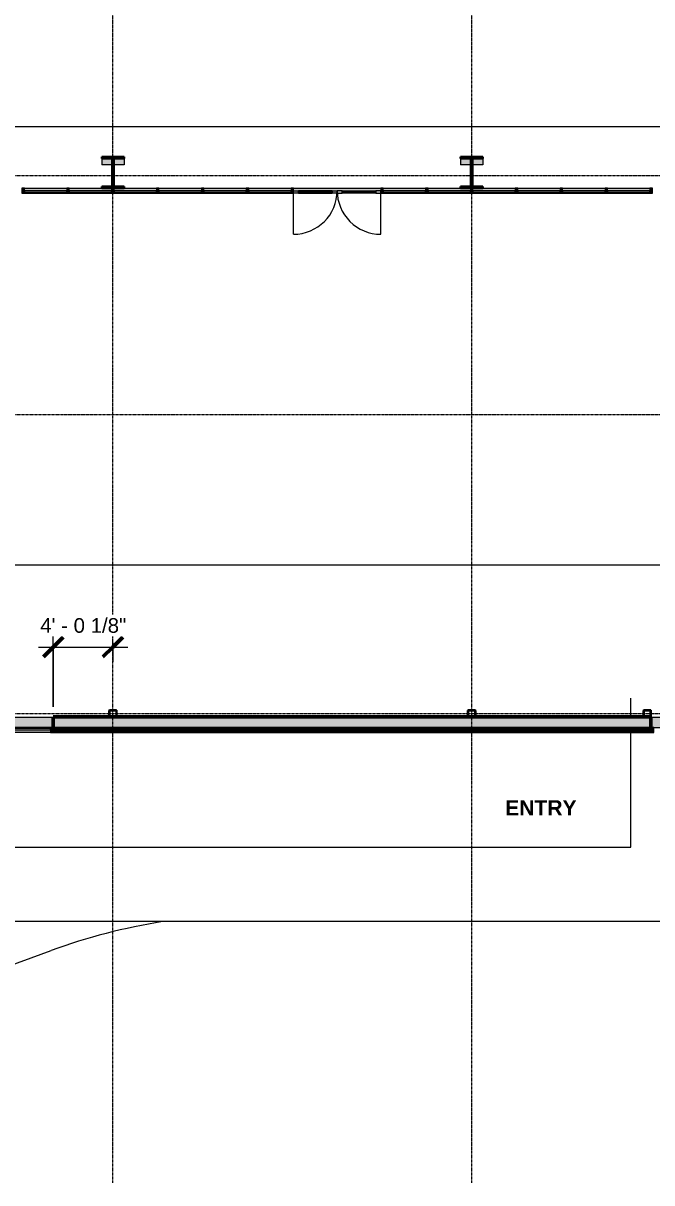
# Model space of a CAD drawing. Header units: inches. Extents: x 21836 to 26875, y -23174 to -20350.
# Drawn here: x 23593 to 24100, y -23163 to -22227 of the extents above; entities that cross this region are included whole.
import ezdxf

# ---------------------------------------------------------------- set-up
doc = ezdxf.new("R2010")
doc.units = ezdxf.units.IN
doc.header["$MEASUREMENT"] = 0
doc.linetypes.add('Grid Line 1_2_', pattern=[0.875, 0.5, -0.125, 0.125, -0.125])
for name, color, linetype, lineweight in [('A-ANNO-DIMS', 211, 'Continuous', 9), ('A-ANNO-DIMS-128', 211, 'Continuous', 9), ('A-DOOR', 31, 'Continuous', 13), ('A-GLAZ-CURT', 52, 'Continuous', 9), ('A-GLAZ-CWMG', 51, 'Continuous', 9), ('A-WALL', 113, 'Continuous', 13), ('A-WALL-PATT', 111, 'Continuous', 50), ('C-BLDG-PADS', 91, 'Continuous', 9), ('C-TOPO', 7, 'Continuous', 9), ('Conc', 7, 'Continuous', 9), ('EOP-PR', 4, 'Continuous', 9), ('G-ANNO-SYMB', 111, 'Continuous', 9), ('G-ANNO-TEXT', 231, 'Continuous', 9), ('L-SITE-WALL', 31, 'Continuous', 13), ('S-BEAM', 12, 'Continuous', 9), ('S-COLS', 52, 'Continuous', 9), ('S-GRID', 1, 'Continuous', 9)]:
    doc.layers.add(name, color=color, linetype=linetype, lineweight=lineweight)
doc.styles.add('Arial_1', font='arial.ttf', dxfattribs={"height": 11.802395})
doc.styles.add('Arial_B', font='arialbd.ttf', dxfattribs={"height": 12.177074})
doc.dimstyles.new('Linear_-_3_32__Arial', dxfattribs={"dimscale": 12, "dimtxt": 12, "dimasz": 1.333333, "dimexe": 1, "dimexo": 0.666667, "dimgap": 0.666667, "dimtad": 1, "dimdec": 4, "dimrnd": 0.0625, "dimzin": 1, "dimdsep": 46, "dimlunit": 4, "dimtxsty": 'Arial_1', "dimblk1": 'OBLIQUE', "dimblk2": 'OBLIQUE', "dimsah": 1, "dimcen": 0.09, "dimdle": 1, "dimazin": 0, "dimtfac": 1, "dimtdec": 4, "dimtix": 1, "dimtmove": 0, "dimatfit": 3, "dimfxl": 1, "dimtvp": 1, "dimtfill": 1, "dimfrac": 2, "dimtolj": 1, "dimtzin": 0, "dimarcsym": 2})
pattern_1 = [(45, (0, 0), (-12.671354, 12.671354), []), (45, (0, 19.2), (-12.671354, 12.671354), [])]

# ---------------------------------------------------------------- blocks, each defined once
blk = doc.blocks.new('HSS-Hollow Structural Section-Column - HSS6X6X1_4-V2-First Floor Plan')
at = {"layer": 'S-COLS'}
h = blk.add_hatch(dxfattribs=at)
h.set_pattern_fill('FP_4', color=256, style=0, pattern_type=2)
h.set_pattern_definition([(225, (23664.89, -22784.303), (12.671354, -12.671354), []), (225, (23664.89, -22803.503), (12.671354, -12.671354), [])])
h.paths.add_polyline_path([(-2.53, 3), (-2.86, 2.86), (-3, 2.53), (-3, -2.53), (-2.86, -2.86), (-2.53, -3), (2.53, -3), (2.86, -2.86), (3, -2.53), (3, 2.53), (2.86, 2.86), (2.53, 3)], flags=0)
h.paths.add_polyline_path([(2.53, 2.77), (2.7, 2.7), (2.77, 2.53), (2.77, -2.53), (2.7, -2.7), (2.53, -2.77), (-2.53, -2.77), (-2.7, -2.7), (-2.77, -2.53), (-2.77, 2.53), (-2.7, 2.7), (-2.53, 2.77)], flags=0)
at = {"layer": 'S-COLS', "lineweight": 30}
for p, q in [((-3, 2.53), (-3, -2.53)), ((-2.77, -2.53), (-2.77, 2.53)), ((2.53, 3), (-2.53, 3)), ((-2.53, 2.77), (2.53, 2.77)), ((2.77, 2.53), (2.77, -2.53)), ((3, -2.53), (3, 2.53)), ((2.53, -2.77), (-2.53, -2.77)), ((-2.53, -3), (2.53, -3))]:
    blk.add_line(p, q, dxfattribs=at)
for centre, radius, start, end in [((-2.53, 2.53), 0.466, 90, 180), ((-2.53, 2.53), 0.233, 90, 180), ((2.53, 2.53), 0.466, 360, 90), ((2.53, 2.53), 0.233, 0, 90), ((-2.53, -2.53), 0.466, 180, 270), ((-2.53, -2.53), 0.233, 180, 270), ((2.53, -2.53), 0.466, 270, 360), ((2.53, -2.53), 0.233, 270, 360)]:
    blk.add_arc(centre, radius, start, end, dxfattribs=at)
blk = doc.blocks.new('HSS-Hollow Structural Section-Column - HSS6X6X1_4-V3-First Floor Plan')
at = {"layer": 'S-COLS'}
h = blk.add_hatch(dxfattribs=at)
h.set_pattern_fill('FP_5', color=256, style=0, pattern_type=2)
h.set_pattern_definition([(225, (23954.39, -22784.303), (12.671354, -12.671354), []), (225, (23954.39, -22803.503), (12.671354, -12.671354), [])])
h.paths.add_polyline_path([(2.53, 3), (-2.53, 3), (-2.86, 2.86), (-3, 2.53), (-3, -2.53), (-2.86, -2.86), (-2.53, -3), (2.53, -3), (2.86, -2.86), (3, -2.53), (3, 2.53), (2.86, 2.86)], flags=0)
h.paths.add_polyline_path([(-2.53, 2.77), (2.53, 2.77), (2.7, 2.7), (2.77, 2.53), (2.77, -2.53), (2.7, -2.7), (2.53, -2.77), (-2.53, -2.77), (-2.7, -2.7), (-2.77, -2.53), (-2.77, 2.53), (-2.7, 2.7)], flags=0)
at = {"layer": 'S-COLS', "lineweight": 30}
for p, q in [((-3, 2.53), (-3, -2.53)), ((-2.77, -2.53), (-2.77, 2.53)), ((2.53, 3), (-2.53, 3)), ((-2.53, 2.77), (2.53, 2.77)), ((2.77, 2.53), (2.77, -2.53)), ((3, -2.53), (3, 2.53)), ((2.53, -2.77), (-2.53, -2.77)), ((-2.53, -3), (2.53, -3))]:
    blk.add_line(p, q, dxfattribs=at)
for centre, radius, start, end in [((-2.53, 2.53), 0.466, 90, 180), ((-2.53, 2.53), 0.233, 90, 180), ((2.53, 2.53), 0.466, 360, 90), ((2.53, 2.53), 0.233, 0, 90), ((-2.53, -2.53), 0.466, 180, 270), ((-2.53, -2.53), 0.233, 180, 270), ((2.53, -2.53), 0.466, 270, 360), ((2.53, -2.53), 0.233, 270, 360)]:
    blk.add_arc(centre, radius, start, end, dxfattribs=at)
blk = doc.blocks.new('Girt_C - 8_D-767115-First Floor Plan')
at = {"layer": 'S-BEAM'}
h = blk.add_hatch(color=256, dxfattribs=at)
h.paths.add_polyline_path([(24244.02, -22787.49), (24244.02, -22787.3), (24099.02, -22787.34), (24099.02, -22787.49), (24221.25, -22787.49)], flags=0)
h.paths.add_polyline_path([(23616.77, -22787.49), (23616.77, -22787.3), (22810.02, -22787.33), (22810.02, -22787.49), (23599.2, -22787.49)], flags=0)
h.paths.add_polyline_path([(22458.77, -22787.49), (22458.77, -22787.3), (22076.14, -22787.33), (22076.14, -22787.49), (22216.89, -22787.49)], flags=0)
h = blk.add_hatch(color=256, dxfattribs=at)
h.paths.add_polyline_path([(24244.02, -22795.12), (24244.02, -22787.49), (24099.02, -22787.49), (24099.02, -22795.12), (24133.2, -22795.12), (24133.2, -22793.43), (24137.2, -22793.43), (24137.2, -22795.12), (24221.25, -22795.12)], flags=0)
h.paths.add_polyline_path([(23616.77, -22795.12), (23616.77, -22787.49), (22810.02, -22787.49), (22810.02, -22795.12), (23599.2, -22795.12)], flags=0)
h.paths.add_polyline_path([(22458.77, -22795.12), (22458.77, -22787.49), (22076.14, -22787.49), (22076.14, -22795.12), (22216.89, -22795.12)], flags=0)
h = blk.add_hatch(color=256, dxfattribs=at)
h.paths.add_polyline_path([(24244.02, -22795.3), (24244.02, -22795.12), (24137.2, -22795.13), (24137.2, -22795.3), (24221.25, -22795.3)], flags=0)
h.paths.add_polyline_path([(24133.2, -22795.3), (24133.2, -22795.12), (24099.02, -22795.13), (24099.02, -22795.3), (24117.57, -22795.3)], flags=0)
h.paths.add_polyline_path([(23616.77, -22795.3), (23616.77, -22795.12), (22810.02, -22795.12), (22810.02, -22795.3), (23599.2, -22795.3)], flags=0)
h.paths.add_polyline_path([(22458.77, -22795.3), (22458.77, -22795.12), (22076.14, -22795.12), (22076.14, -22795.3), (22216.89, -22795.3)], flags=0)
for p, q in [((23616.77, -22787.3), (23377.92, -22787.3)), ((24241.36, -22787.3), (24099.02, -22787.3)), ((22810.02, -22795.3), (23616.77, -22795.3)), ((24099.02, -22795.3), (24133.2, -22795.3))]:
    blk.add_line(p, q, dxfattribs=at)
blk = doc.blocks.new('System Panel - Glazed-809284-First Floor Plan')
at = {"layer": 'A-GLAZ-CURT', "transparency": 33554649}
blk.add_hatch(color=256, dxfattribs=at).paths.add_polyline_path([(-17.09, 1.25), (-17.09, 0.25), (17.09, 0.25), (17.09, 1.25)], flags=0)
at = {"layer": 'A-GLAZ-CURT', "lineweight": 13}
for p, q in [((17.09, 1.25), (-17.09, 1.25)), ((-17.09, 1.25), (-17.09, 0.25)), ((-17.09, 0.25), (17.09, 0.25)), ((17.09, 0.25), (17.09, 1.25))]:
    blk.add_line(p, q, dxfattribs=at)
at = {"layer": 'A-GLAZ-CURT'}
for p, q in [((-17.09, 0.25), (-17.09, 1.25)), ((17.09, 1.25), (-17.09, 1.25)), ((-17.09, 0.25), (17.09, 0.25)), ((17.09, 1.25), (17.09, 0.25))]:
    blk.add_line(p, q, dxfattribs=at)
blk = doc.blocks.new('Rectangular Mullion - Rectangular Mullion 1-V14-First Floor Plan')
at = {"layer": 'A-GLAZ-CWMG'}
h = blk.add_hatch(color=256, dxfattribs=at)
h.paths.add_polyline_path([(24462.02, -22364.05), (24496.2, -22364.05), (24496.2, -22363.3), (24462.02, -22363.3)], flags=0)
h.paths.add_polyline_path([(24462.02, -22362.3), (24496.2, -22362.3), (24496.2, -22360.05), (24462.02, -22360.05)], flags=0)
blk.add_hatch(color=256, dxfattribs=at).paths.add_polyline_path([(24496.2, -22363.3), (24496.2, -22362.3), (24462.02, -22362.3), (24462.02, -22363.3)], flags=0)
for p, q in [((24462.02, -22360.05), (24496.2, -22360.05)), ((24462.02, -22364.05), (24496.2, -22364.05))]:
    blk.add_line(p, q, dxfattribs=at)
blk = doc.blocks.new('Rectangular Mullion - Rectangular Mullion 1-809282-First Floor Plan')
at = {"layer": 'A-GLAZ-CWMG'}
blk.add_hatch(color=256, dxfattribs=at).paths.add_polyline_path([(-1, -2), (-1, 2), (1, 2), (1, -2)], flags=0)
at = {"layer": 'A-GLAZ-CWMG', "lineweight": 20}
for p, q in [((-1, 2), (1, 2)), ((-1, -2), (-1, 2)), ((1, 2), (1, -2)), ((1, -2), (-1, -2))]:
    blk.add_line(p, q, dxfattribs=at)
blk = doc.blocks.new('Door_Single_Storefront - one-809285-First Floor Plan')
at = {"layer": 'A-DOOR'}
h = blk.add_hatch(color=256, dxfattribs=at)
h.paths.add_polyline_path([(-13.59375, 2), (-17.59375, 2), (-17.59375, 0.25), (-13.59375, 0.25)], flags=0)
h.paths.add_polyline_path([(13.59375, 2), (13.59375, 0.25), (17.59375, 0.25), (17.59375, 2)], flags=0)
h = blk.add_hatch(color=256, dxfattribs=at)
h.paths.add_polyline_path([(13.59375, 2), (-13.59375, 2), (-13.59375, 1.5), (13.59375, 1.5)], flags=0)
h.paths.add_polyline_path([(-13.59375, 0.75), (-13.59375, 0.25), (13.59375, 0.25), (13.59375, 0.75)], flags=0)
blk.add_hatch(color=256, dxfattribs=at).paths.add_polyline_path([(13.59375, 1.5), (-13.59375, 1.5), (-13.59375, 0.75), (13.59375, 0.75)], flags=0)
for p, q in [((-17.59375, 35.1875), (-17.59375, 0)), ((-13.59375, 2), (-17.59375, 2)), ((-17.59375, 0.25), (-13.59375, 0.25)), ((-13.59375, 0.25), (-13.59375, 2)), ((-13.59375, 2), (13.59375, 2)), ((13.59375, 1.5), (-13.59375, 1.5)), ((-13.59375, 1.5), (-13.59375, 0.75)), ((-13.59375, 0.75), (13.59375, 0.75)), ((13.59375, 0.25), (-13.59375, 0.25)), ((17.59375, 2), (13.59375, 2)), ((13.59375, 2), (13.59375, 0.25)), ((13.59375, 0.75), (13.59375, 1.5)), ((13.59375, 0.25), (17.59375, 0.25)), ((17.59375, 0.25), (17.59375, 2))]:
    blk.add_line(p, q, dxfattribs=at)
blk.add_arc((-17.59375, 0), 35.1875, 360, 90, dxfattribs=at)
blk = doc.blocks.new('Door_Single_Storefront - one-809286-First Floor Plan')
at = {"layer": 'A-DOOR'}
h = blk.add_hatch(color=256, dxfattribs=at)
h.paths.add_polyline_path([(13.59375, -2), (17.59375, -2), (17.59375, -0.25), (13.59375, -0.25)], flags=0)
h.paths.add_polyline_path([(-17.59375, -2), (-13.59375, -2), (-13.59375, -0.25), (-17.59375, -0.25)], flags=0)
h = blk.add_hatch(color=256, dxfattribs=at)
h.paths.add_polyline_path([(13.59375, -2), (13.59375, -1.5), (-13.59375, -1.5), (-13.59375, -2)], flags=0)
h.paths.add_polyline_path([(13.59375, -0.75), (13.59375, -0.25), (-13.59375, -0.25), (-13.59375, -0.75)], flags=0)
blk.add_hatch(color=256, dxfattribs=at).paths.add_polyline_path([(13.59375, -1.5), (13.59375, -0.75), (-13.59375, -0.75), (-13.59375, -1.5)], flags=0)
for p, q in [((-17.59375, -35.1875), (-17.59375, 0)), ((-17.59375, -0.25), (-13.59375, -0.25)), ((-13.59375, -2), (-17.59375, -2)), ((-13.59375, -0.25), (-13.59375, -2)), ((13.59375, -0.25), (-13.59375, -0.25)), ((-13.59375, -1.5), (-13.59375, -0.75)), ((-13.59375, -0.75), (13.59375, -0.75)), ((13.59375, -1.5), (-13.59375, -1.5)), ((-13.59375, -2), (13.59375, -2)), ((13.59375, -2), (13.59375, -0.25)), ((13.59375, -0.25), (17.59375, -0.25)), ((13.59375, -0.75), (13.59375, -1.5)), ((17.59375, -2), (13.59375, -2)), ((17.59375, -0.25), (17.59375, -2))]:
    blk.add_line(p, q, dxfattribs=at)
blk.add_arc((-17.59375, 0), 35.1875, 270, 0, dxfattribs=at)
blk = doc.blocks.new('Rectangular Mullion - Rectangular Mullion 1-V15-First Floor Plan')
at = {"layer": 'A-GLAZ-CWMG'}
h = blk.add_hatch(color=256, dxfattribs=at)
h.paths.add_polyline_path([(24244.89, -22364.05), (24279.08, -22364.05), (24279.08, -22363.3), (24244.89, -22363.3)], flags=0)
h.paths.add_polyline_path([(24244.89, -22362.3), (24279.08, -22362.3), (24279.08, -22360.05), (24244.89, -22360.05)], flags=0)
blk.add_hatch(color=256, dxfattribs=at).paths.add_polyline_path([(24279.08, -22363.3), (24279.08, -22362.3), (24244.89, -22362.3), (24244.89, -22363.3)], flags=0)
for p, q in [((24252.89, -22360.05), (24279.08, -22360.05)), ((24244.89, -22364.05), (24279.08, -22364.05))]:
    blk.add_line(p, q, dxfattribs=at)
blk = doc.blocks.new('Rectangular Mullion - Rectangular Mullion 1-769167-First Floor Plan')
at = {"layer": 'A-GLAZ-CWMG'}
h = blk.add_hatch(color=256, dxfattribs=at)
h.paths.add_polyline_path([(24498.2, -22364.05), (24532.39, -22364.05), (24532.39, -22363.3), (24498.2, -22363.3)], flags=0)
h.paths.add_polyline_path([(24524.39, -22362.3), (24532.39, -22362.3), (24532.39, -22360.05), (24498.2, -22360.05), (24498.2, -22362.3)], flags=0)
blk.add_hatch(color=256, dxfattribs=at).paths.add_polyline_path([(24532.39, -22363.3), (24532.39, -22362.3), (24498.2, -22362.3), (24498.2, -22363.3)], flags=0)
for p, q in [((24498.2, -22360.05), (24524.39, -22360.05)), ((24498.2, -22364.05), (24532.39, -22364.05))]:
    blk.add_line(p, q, dxfattribs=at)
blk = doc.blocks.new('Rectangular Mullion - Rectangular Mullion 1-769168-First Floor Plan')
at = {"layer": 'A-GLAZ-CWMG'}
blk.add_hatch(color=256, dxfattribs=at).paths.add_polyline_path([(24383.64, -22362.3), (24387.64, -22362.3), (24387.64, -22360.05), (24352.45, -22360.05), (24352.45, -22362.3), (24356.45, -22362.3)], flags=0)
blk.add_line((24352.45, -22360.05), (24387.64, -22360.05), dxfattribs=at)
blk = doc.blocks.new('Rectangular Mullion - Rectangular Mullion 1-769169-First Floor Plan')
at = {"layer": 'A-GLAZ-CWMG'}
blk.add_hatch(color=256, dxfattribs=at).paths.add_polyline_path([(24348.45, -22362.3), (24352.45, -22362.3), (24352.45, -22360.05), (24317.27, -22360.05), (24317.27, -22362.3), (24321.27, -22362.3)], flags=0)
blk.add_line((24317.27, -22360.05), (24352.45, -22360.05), dxfattribs=at)
blk = doc.blocks.new('HSS-Hollow Structural Section-Column - HSS6X6X1_4-V19-First Floor Plan')
at = {"layer": 'S-COLS'}
h = blk.add_hatch(dxfattribs=at)
h.set_pattern_fill('FP_14', color=256, style=0, pattern_type=2)
h.set_pattern_definition([(225, (24096.015, -22784.303), (12.671354, -12.671354), []), (225, (24096.015, -22803.503), (12.671354, -12.671354), [])])
h.paths.add_polyline_path([(-2.53, 3), (-2.86, 2.86), (-3, 2.53), (-3, -2.53), (-2.86, -2.86), (-2.53, -3), (2.53, -3), (2.86, -2.86), (3, -2.53), (3, 2.53), (2.86, 2.86), (2.53, 3)], flags=0)
h.paths.add_polyline_path([(2.53, 2.77), (2.7, 2.7), (2.77, 2.53), (2.77, -2.53), (2.7, -2.7), (2.53, -2.77), (-2.53, -2.77), (-2.7, -2.7), (-2.77, -2.53), (-2.77, 2.53), (-2.7, 2.7), (-2.53, 2.77)], flags=0)
at = {"layer": 'S-COLS', "lineweight": 30}
for p, q in [((-3, 2.53), (-3, -2.53)), ((-2.77, -2.53), (-2.77, 2.53)), ((2.53, 3), (-2.53, 3)), ((-2.53, 2.77), (2.53, 2.77)), ((2.77, 2.53), (2.77, -2.53)), ((3, -2.53), (3, 2.53)), ((2.53, -2.77), (-2.53, -2.77)), ((-2.53, -3), (2.53, -3))]:
    blk.add_line(p, q, dxfattribs=at)
for centre, radius, start, end in [((-2.53, 2.53), 0.466, 90, 180), ((-2.53, 2.53), 0.233, 90, 180), ((2.53, 2.53), 0.466, 360, 90), ((2.53, 2.53), 0.233, 0, 90), ((-2.53, -2.53), 0.466, 180, 270), ((-2.53, -2.53), 0.233, 180, 270), ((2.53, -2.53), 0.466, 270, 360), ((2.53, -2.53), 0.233, 270, 360)]:
    blk.add_arc(centre, radius, start, end, dxfattribs=at)
blk = doc.blocks.new('Rectangular Mullion - Rectangular Mullion 1-827436-First Floor Plan')
at = {"layer": 'A-GLAZ-CWMG'}
blk.add_hatch(color=256, dxfattribs=at).paths.add_polyline_path([(-2, -2), (-2, 2), (0, 2), (0, -2)], flags=0)
at = {"layer": 'A-GLAZ-CWMG', "lineweight": 20}
for p, q in [((-2, 2), (0, 2)), ((-2, -2), (-2, 2)), ((0, 2), (0, -2)), ((0, -2), (-2, -2))]:
    blk.add_line(p, q, dxfattribs=at)
blk = doc.blocks.new('System Panel - Glazed-827476-First Floor Plan')
at = {"layer": 'A-GLAZ-CURT', "transparency": 33554649}
blk.add_hatch(color=256, dxfattribs=at).paths.add_polyline_path([(15.12, 0.25), (15.12, 1.25), (-15.12, 1.25), (-15.12, 0.25), (-9.95, 0.25)], flags=0)
at = {"layer": 'A-GLAZ-CURT', "lineweight": 13}
for p, q in [((15.12, 1.25), (-15.12, 1.25)), ((-15.12, 1.25), (-15.12, 0.25)), ((-15.12, 0.25), (15.12, 0.25)), ((15.12, 0.25), (15.12, 1.25))]:
    blk.add_line(p, q, dxfattribs=at)
at = {"layer": 'A-GLAZ-CURT'}
for p, q in [((-15.12, 0.25), (-15.12, 1.25)), ((15.12, 1.25), (-15.12, 1.25)), ((-15.12, 0.25), (15.12, 0.25)), ((15.12, 1.25), (15.12, 0.25))]:
    blk.add_line(p, q, dxfattribs=at)
blk = doc.blocks.new('Rectangular Mullion - Rectangular Mullion 1-789464-First Floor Plan')
at = {"layer": 'A-GLAZ-CWMG'}
h = blk.add_hatch(color=256, dxfattribs=at)
h.paths.add_polyline_path([(25110.27, -22799.43), (25110.27, -22797.18), (25080.02, -22797.18), (25080.02, -22799.43), (25085.19, -22799.43)], flags=0)
h.paths.add_polyline_path([(25085.19, -22796.18), (25110.27, -22796.18), (25110.27, -22795.43), (25080.02, -22795.43), (25080.02, -22796.18)], flags=0)
blk.add_hatch(color=256, dxfattribs=at).paths.add_polyline_path([(25110.27, -22797.18), (25110.27, -22796.18), (25080.02, -22796.18), (25080.02, -22797.18), (25085.19, -22797.18)], flags=0)
for p, q in [((25110.27, -22795.43), (25080.02, -22795.43)), ((25110.27, -22799.43), (25080.02, -22799.43))]:
    blk.add_line(p, q, dxfattribs=at)
blk = doc.blocks.new('Rectangular Mullion - Rectangular Mullion 1-827457-First Floor Plan')
at = {"layer": 'A-GLAZ-CWMG'}
blk.add_hatch(color=256, dxfattribs=at).paths.add_polyline_path([(0, 2), (0, -2), (-2, -2), (-2, 2)], flags=0)
at = {"layer": 'A-GLAZ-CWMG', "lineweight": 20}
for p, q in [((-2, 2), (0, 2)), ((-2, -2), (-2, 2)), ((0, 2), (0, -2)), ((0, -2), (-2, -2))]:
    blk.add_line(p, q, dxfattribs=at)
blk = doc.blocks.new('DIMBLOCK31-First Floor Plan')
at = {"layer": 'A-ANNO-DIMS-128'}
for p, q in [((23616.77, -22778.68), (23616.77, -22718.43)), ((23604.77, -22730.43), (23676.89, -22730.43)), ((23616.77, -22730.43), (23616.77, -22778.68)), ((23664.89, -22727.12), (23664.89, -22742.43)), ((23664.89, -22730.43), (23664.89, -22727.12))]:
    blk.add_line(p, q, dxfattribs=at)
at = {"layer": 'A-ANNO-DIMS-128', "lineweight": 50}
for p, q in [((23616.77, -22730.43), (23624.77, -22722.43)), ((23664.89, -22730.43), (23672.89, -22722.43)), ((23616.77, -22730.43), (23608.77, -22738.43)), ((23664.89, -22730.43), (23656.89, -22738.43))]:
    blk.add_line(p, q, dxfattribs=at)
at = {"layer": 'A-ANNO-DIMS-128', "color": 0, "insert": (23606.21, -22707.12), "char_height": 11.8024, "width": 83.0769, "attachment_point": 1, "line_spacing_factor": 0.938532, "style": 'Arial_1', "bg_fill": 3, "box_fill_scale": 1.25, "bg_fill_color": 0, "bg_fill_transparency": 0}
blk.add_mtext('4\' - 0 1/8"', dxfattribs=at)
blk = doc.blocks.new('_Oblique')
at = {"color": 0, "linetype": 'ByBlock', "lineweight": -2}
blk.add_line((-0.5, -0.5), (0.5, 0.5), dxfattribs=at)

msp = doc.modelspace()

# ---------------------------------------------------------------- hatches: boundary and pattern name
at = {"layer": 'A-WALL-PATT', "lineweight": 9}
h = msp.add_hatch(dxfattribs=at)
h.set_pattern_fill('FP_12', color=256, style=0, pattern_type=2)
h.set_pattern_definition([(0, (0, 0), (0, 16), []), (90, (0, 0), (-16, 1e-15), [])])
h.paths.add_polyline_path([(23616.76523, -22796.80281), (24099.01523, -22796.80281), (24099.01523, -22796.05281), (23616.76523, -22796.05281)], flags=0)
at = {"layer": 'L-SITE-WALL'}
h = msp.add_hatch(color=256, dxfattribs=at)
h.paths.add_polyline_path([(23667.42423, -22787.30281), (23951.85623, -22787.30281), (23951.52671, -22787.16632), (23951.39023, -22786.83681), (23951.39023, -22786.67781), (23667.89023, -22786.67781), (23667.89023, -22786.83681), (23667.75374, -22787.16632), (23667.58898, -22787.23457)], flags=0)
h.paths.add_polyline_path([(23616.76523, -22787.30281), (23662.35623, -22787.30281), (23662.02671, -22787.16632), (23661.89023, -22786.83681), (23661.89023, -22786.67781), (23616.76523, -22786.67781), (23616.76523, -22787.06981)], flags=0)
h.paths.add_polyline_path([(24013.89896, -22787.30281), (24093.48123, -22787.30281), (24093.15171, -22787.16632), (24093.01523, -22786.83681), (24093.01523, -22786.67781), (23957.39023, -22786.67781), (23957.39023, -22786.83681), (23957.25374, -22787.16632), (23956.92423, -22787.30281), (23957.39023, -22787.30281)], flags=0)
h.paths.add_polyline_path([(24098.8222, -22787.30281), (24099.01523, -22787.30281), (24099.01523, -22786.83681), (24098.87874, -22787.16632), (24098.54923, -22787.30281), (24098.71398, -22787.30281)], flags=0)
h.paths.add_polyline_path([(24093.48123, -22787.06981), (24098.54923, -22787.06981), (24098.71398, -22787.00157), (24098.78223, -22786.83681), (24098.78223, -22786.67781), (24093.24823, -22786.67781), (24093.24823, -22786.83681), (24093.31647, -22787.00157)], flags=0)
h.paths.add_polyline_path([(23667.42423, -22787.06981), (23667.58898, -22787.00157), (23667.65723, -22786.83681), (23667.65723, -22786.67781), (23662.12323, -22786.67781), (23662.12323, -22786.83681), (23662.19147, -22787.00157), (23662.35623, -22787.06981)], flags=0)
h.paths.add_polyline_path([(23951.85623, -22787.06981), (23956.92423, -22787.06981), (23957.08898, -22787.00157), (23957.15723, -22786.83681), (23957.15723, -22786.67781), (23951.62323, -22786.67781), (23951.62323, -22786.83681), (23951.69147, -22787.00157)], flags=0)
for points in [[(23667.58898, -22795.30281), (24099.01523, -22795.30281), (24099.01523, -22787.30281), (23616.76523, -22787.30281), (23616.76523, -22795.30281), (23667.42423, -22795.30281)], [(23616.76523, -22796.05281), (24099.01523, -22796.05281), (24099.01523, -22795.30281), (23616.76523, -22795.30281)], [(23616.76523, -22797.67781), (24099.01523, -22797.67781), (24099.01523, -22796.80281), (23616.76523, -22796.80281)], [(24083.01479, -22797.92781), (24099.01523, -22797.92781), (24099.01523, -22797.67781), (23616.76523, -22797.67781), (23616.76523, -22797.92781), (24013.89896, -22797.92781)]]:
    msp.add_hatch(color=256, dxfattribs=at).paths.add_polyline_path(points, flags=0)
at = {"layer": 'S-COLS'}
h = msp.add_hatch(dxfattribs=at)
h.set_pattern_fill('FP_1', color=256, style=0, pattern_type=2)
h.set_pattern_definition(pattern_1)
h.paths.add_polyline_path([(23673.89023, -22336.05108), (23673.89023, -22334.79776), (23655.89023, -22334.79776), (23655.89023, -22336.05108)], flags=0)
h = msp.add_hatch(color=256, dxfattribs=at)
h.paths.add_polyline_path([(23664.26523, -22341.30614), (23664.26523, -22336.05108), (23655.89023, -22336.05108), (23655.89023, -22341.30614)], flags=0)
h.paths.add_polyline_path([(23673.89023, -22341.30614), (23673.89023, -22336.05108), (23665.51523, -22336.05108), (23665.51523, -22341.30614)], flags=0)
h = msp.add_hatch(dxfattribs=at)
h.set_pattern_fill('FP_1', color=256, style=0, pattern_type=2)
h.set_pattern_definition(pattern_1)
h.paths.add_polyline_path([(23665.51523, -22358.80281), (23665.51523, -22336.05108), (23664.26523, -22336.05108), (23664.26523, -22358.80281)], flags=0)
h = msp.add_hatch(dxfattribs=at)
h.set_pattern_fill('FP_1', color=256, style=0, pattern_type=2)
h.set_pattern_definition(pattern_1)
h.paths.add_polyline_path([(23963.39023, -22336.05108), (23963.39023, -22334.79776), (23945.39023, -22334.79776), (23945.39023, -22336.05108)], flags=0)
h = msp.add_hatch(color=256, dxfattribs=at)
h.paths.add_polyline_path([(23953.76523, -22341.30614), (23953.76523, -22336.05108), (23945.39023, -22336.05108), (23945.39023, -22341.30614)], flags=0)
h.paths.add_polyline_path([(23963.39023, -22341.30614), (23963.39023, -22336.05108), (23955.01523, -22336.05108), (23955.01523, -22341.30614)], flags=0)
h = msp.add_hatch(dxfattribs=at)
h.set_pattern_fill('FP_1', color=256, style=0, pattern_type=2)
h.set_pattern_definition(pattern_1)
h.paths.add_polyline_path([(23955.01523, -22358.80281), (23955.01523, -22336.05108), (23953.76523, -22336.05108), (23953.76523, -22358.80281)], flags=0)
h = msp.add_hatch(dxfattribs=at)
h.set_pattern_fill('FP_1', color=256, style=0, pattern_type=2)
h.set_pattern_definition(pattern_1)
h.paths.add_polyline_path([(23673.89023, -22360.05281), (23673.89023, -22358.80281), (23655.89023, -22358.80281), (23655.89023, -22360.05281)], flags=0)
h = msp.add_hatch(dxfattribs=at)
h.set_pattern_fill('FP_1', color=256, style=0, pattern_type=2)
h.set_pattern_definition(pattern_1)
h.paths.add_polyline_path([(23963.39023, -22360.05281), (23963.39023, -22358.80281), (23945.39023, -22358.80281), (23945.39023, -22360.05281)], flags=0)

# ---------------------------------------------------------------- linework, layer by layer
at = {"layer": 'A-WALL'}
for p, q in [((23662.35623, -22787.30281), (23616.76523, -22787.30281)), ((23951.85623, -22787.30281), (23667.42423, -22787.30281)), ((24093.48123, -22787.30281), (23956.92423, -22787.30281)), ((24099.01523, -22787.30281), (24098.54923, -22787.30281)), ((24099.01523, -22795.30281), (23616.76523, -22795.30281)), ((24099.01523, -22796.05281), (23616.76523, -22796.05281)), ((24099.01523, -22796.80281), (23616.76523, -22796.80281)), ((24099.01523, -22797.67781), (23616.76523, -22797.67781))]:
    msp.add_line(p, q, dxfattribs=at)
at = {"layer": 'C-BLDG-PADS'}
msp.add_line((23616.51523, -22799.42781), (24099.26523, -22799.42781), dxfattribs=at)
at = {"layer": 'C-TOPO'}
msp.add_line((24099.26523, -22799.42725), (23616.51523, -22799.42725), dxfattribs=at)
at = {"layer": 'Conc'}
for p, q in [((24082.76523, -22786.67781), (24082.76523, -22771.59021)), ((24082.76523, -22892.06748), (24082.76523, -22797.92781)), ((22135.01523, -22892.06748), (24082.76523, -22892.06748)), ((26282.99063, -22952.06748), (21940.4243, -22952.06748))]:
    msp.add_line(p, q, dxfattribs=at)
at = {"layer": 'EOP-PR'}
msp.add_line((23454.1959, -23033.92248), (23615.04866, -22975.37687), dxfattribs=at)
msp.add_arc((23781.27045, -23432.06748), 486, 99.0124515, 110, dxfattribs=at)
at = {"layer": 'G-ANNO-SYMB'}
for p, q in [((26334.27552, -22310.53102), (21858.58743, -22310.53102)), ((26322.50937, -22664.44135), (21851.27267, -22664.44135))]:
    msp.add_line(p, q, dxfattribs=at)
at = {"layer": 'L-SITE-WALL', "lineweight": 50}
for p, q in [((23661.89023, -22786.67781), (23616.76523, -22786.67781)), ((23616.76523, -22786.67781), (23616.76523, -22797.92781)), ((23667.66454, -22786.67781), (23662.11592, -22786.67781)), ((23951.39023, -22786.67781), (23667.89023, -22786.67781)), ((23957.16454, -22786.67781), (23951.61592, -22786.67781)), ((24093.01523, -22786.67781), (23957.39023, -22786.67781)), ((24098.78954, -22786.67781), (24093.24092, -22786.67781)), ((24099.01523, -22797.92781), (24099.01523, -22786.83681)), ((23616.76523, -22797.92781), (24099.01523, -22797.92781))]:
    msp.add_line(p, q, dxfattribs=at)
at = {"layer": 'S-COLS', "lineweight": 30}
for p, q in [((23673.89023, -22334.79776), (23655.89023, -22334.79776)), ((23655.89023, -22334.79776), (23655.89023, -22336.05108)), ((23655.89023, -22336.05108), (23673.89023, -22336.05108)), ((23665.51523, -22336.05108), (23664.26523, -22336.05108)), ((23664.26523, -22336.05108), (23664.26523, -22358.80281)), ((23665.51523, -22358.80281), (23665.51523, -22336.05108)), ((23673.89023, -22336.05108), (23673.89023, -22334.79776)), ((23963.39023, -22334.79776), (23945.39023, -22334.79776)), ((23945.39023, -22334.79776), (23945.39023, -22336.05108)), ((23945.39023, -22336.05108), (23963.39023, -22336.05108)), ((23955.01523, -22336.05108), (23953.76523, -22336.05108)), ((23953.76523, -22336.05108), (23953.76523, -22358.80281)), ((23955.01523, -22358.80281), (23955.01523, -22336.05108)), ((23963.39023, -22336.05108), (23963.39023, -22334.79776)), ((23655.89023, -22358.80281), (23655.89023, -22360.05281)), ((23673.89023, -22358.80281), (23655.89023, -22358.80281)), ((23655.89023, -22360.05281), (23673.89023, -22360.05281)), ((23664.26523, -22358.80281), (23665.51523, -22358.80281)), ((23673.89023, -22360.05281), (23673.89023, -22358.80281)), ((23945.39023, -22358.80281), (23945.39023, -22360.05281)), ((23963.39023, -22358.80281), (23945.39023, -22358.80281)), ((23945.39023, -22360.05281), (23963.39023, -22360.05281)), ((23953.76523, -22358.80281), (23955.01523, -22358.80281)), ((23963.39023, -22360.05281), (23963.39023, -22358.80281))]:
    msp.add_line(p, q, dxfattribs=at)
at = {"layer": 'S-COLS'}
for p, q in [((23655.89023, -22336.05108), (23655.89023, -22341.30614)), ((23664.26523, -22341.30614), (23655.89023, -22341.30614)), ((23673.89023, -22341.30614), (23665.51523, -22341.30614)), ((23673.89023, -22336.05108), (23673.89023, -22341.30614)), ((23945.39023, -22336.05108), (23945.39023, -22341.30614)), ((23953.76523, -22341.30614), (23945.39023, -22341.30614)), ((23963.39023, -22341.30614), (23955.01523, -22341.30614)), ((23963.39023, -22336.05108), (23963.39023, -22341.30614))]:
    msp.add_line(p, q, dxfattribs=at)
at = {"layer": 'S-GRID', "linetype": 'Grid Line 1_2_'}
for p, q in [((23664.89023, -23162.8711), (23664.89023, -20426.10083)), ((23954.39023, -23162.8711), (23954.39023, -20426.10083)), ((26875.45558, -22350.05281), (22016.39023, -22350.05281)), ((26875.45558, -22543.05281), (22016.39023, -22543.05281)), ((26875.45558, -22784.30281), (22016.39023, -22784.30281))]:
    msp.add_line(p, q, dxfattribs=at)

# ---------------------------------------------------------------- block references
at = {"layer": 'A-DOOR'}
msp.add_blockref('Door_Single_Storefront - one-809286-First Floor Plan', (23828.23398, -22362.05281), dxfattribs=at)
at = {"layer": 'A-DOOR', "rotation": 180}
msp.add_blockref('Door_Single_Storefront - one-809285-First Floor Plan', (23863.42148, -22362.05281), dxfattribs=at)
at = {"layer": 'A-GLAZ-CURT', "rotation": 180}
for p in [(23610.60898, -22362.05281), (23646.79648, -22362.05281), (23682.98398, -22362.05281), (23719.17148, -22362.05281), (23755.35898, -22362.05281), (23791.54648, -22362.05281), (23900.10898, -22362.05281), (23936.29648, -22362.05281), (23972.48398, -22362.05281), (24008.67148, -22362.05281), (24044.85898, -22362.05281), (24081.04648, -22362.05281)]:
    msp.add_blockref('System Panel - Glazed-809284-First Floor Plan', p, dxfattribs=at)
at = {"layer": 'A-GLAZ-CURT'}
msp.add_blockref('System Panel - Glazed-827476-First Floor Plan', (23599.39023, -22797.42781), dxfattribs=at)
at = {"layer": 'A-GLAZ-CWMG', "extrusion": (0, 0, -1)}
for name, p in [('Rectangular Mullion - Rectangular Mullion 1-809282-First Floor Plan', (-23592.51523, -22362.05281)), ('Rectangular Mullion - Rectangular Mullion 1-809282-First Floor Plan', (-23628.70273, -22362.05281)), ('Rectangular Mullion - Rectangular Mullion 1-809282-First Floor Plan', (-23664.89023, -22362.05281)), ('Rectangular Mullion - Rectangular Mullion 1-809282-First Floor Plan', (-23701.07773, -22362.05281)), ('Rectangular Mullion - Rectangular Mullion 1-809282-First Floor Plan', (-23737.26523, -22362.05281)), ('Rectangular Mullion - Rectangular Mullion 1-809282-First Floor Plan', (-23773.45273, -22362.05281)), ('Rectangular Mullion - Rectangular Mullion 1-809282-First Floor Plan', (-23809.64023, -22362.05281)), ('Rectangular Mullion - Rectangular Mullion 1-809282-First Floor Plan', (-23882.01523, -22362.05281)), ('Rectangular Mullion - Rectangular Mullion 1-809282-First Floor Plan', (-23918.20273, -22362.05281)), ('Rectangular Mullion - Rectangular Mullion 1-809282-First Floor Plan', (-23954.39023, -22362.05281)), ('Rectangular Mullion - Rectangular Mullion 1-809282-First Floor Plan', (-23990.57773, -22362.05281)), ('Rectangular Mullion - Rectangular Mullion 1-809282-First Floor Plan', (-24026.76523, -22362.05281)), ('Rectangular Mullion - Rectangular Mullion 1-809282-First Floor Plan', (-24062.95273, -22362.05281)), ('Rectangular Mullion - Rectangular Mullion 1-809282-First Floor Plan', (-24099.14023, -22362.05281)), ('Rectangular Mullion - Rectangular Mullion 1-827436-First Floor Plan', (-24099.26523, -22797.42781))]:
    msp.add_blockref(name, p, dxfattribs=at)
at = {"layer": 'A-GLAZ-CWMG'}
for name, p in [('Rectangular Mullion - Rectangular Mullion 1-V14-First Floor Plan', (-868.5, 0)), ('Rectangular Mullion - Rectangular Mullion 1-769167-First Floor Plan', (-868.5, 0)), ('Rectangular Mullion - Rectangular Mullion 1-V15-First Floor Plan', (-579, 0)), ('Rectangular Mullion - Rectangular Mullion 1-V14-First Floor Plan', (-759.9375, 0)), ('Rectangular Mullion - Rectangular Mullion 1-V14-First Floor Plan', (-723.75, 0)), ('Rectangular Mullion - Rectangular Mullion 1-V14-First Floor Plan', (-687.5625, 0)), ('Rectangular Mullion - Rectangular Mullion 1-769169-First Floor Plan', (-506.625, 0)), ('Rectangular Mullion - Rectangular Mullion 1-769168-First Floor Plan', (-506.625, 0)), ('Rectangular Mullion - Rectangular Mullion 1-V14-First Floor Plan', (-579, 0)), ('Rectangular Mullion - Rectangular Mullion 1-769167-First Floor Plan', (-579, 0)), ('Rectangular Mullion - Rectangular Mullion 1-V15-First Floor Plan', (-289.5, 0)), ('Rectangular Mullion - Rectangular Mullion 1-V14-First Floor Plan', (-470.4375, 0)), ('Rectangular Mullion - Rectangular Mullion 1-V14-First Floor Plan', (-434.25, 0)), ('Rectangular Mullion - Rectangular Mullion 1-V14-First Floor Plan', (-398.0625, 0)), ('Rectangular Mullion - Rectangular Mullion 1-789464-First Floor Plan', (-1495.75, 0))]:
    msp.add_blockref(name, p, dxfattribs=at)
at = {"layer": 'A-GLAZ-CWMG', "extrusion": (0, 0, -1), "rotation": 180}
msp.add_blockref('Rectangular Mullion - Rectangular Mullion 1-827457-First Floor Plan', (-23616.51523, -22797.42781), dxfattribs=at)
at = {"layer": 'S-BEAM'}
msp.add_blockref('Girt_C - 8_D-767115-First Floor Plan', (0, 0), dxfattribs=at)
at = {"layer": 'S-COLS', "rotation": 180}
for name, p in [('HSS-Hollow Structural Section-Column - HSS6X6X1_4-V2-First Floor Plan', (23664.89023, -22784.30281)), ('HSS-Hollow Structural Section-Column - HSS6X6X1_4-V3-First Floor Plan', (23954.39023, -22784.30281)), ('HSS-Hollow Structural Section-Column - HSS6X6X1_4-V19-First Floor Plan', (24096.01523, -22784.30281))]:
    msp.add_blockref(name, p, dxfattribs=at)

# ---------------------------------------------------------------- texts
at = {"layer": 'G-ANNO-TEXT', "color": 7, "insert": (24010.20279, -22854.05237), "char_height": 12.177074, "width": 66.816, "attachment_point": 2, "line_spacing_factor": 0.938532, "style": 'Arial_B', "bg_fill": 3, "box_fill_scale": 1.25, "bg_fill_color": 0, "bg_fill_transparency": 0}
msp.add_mtext('ENTRY', dxfattribs=at)

# ---------------------------------------------------------------- next in the draw order: dimensions: what is measured, and where the dimension line sits
at = {"layer": 'A-ANNO-DIMS'}
dim = msp.add_linear_dim(base=(23664.89023, -22730.43479), p1=(23616.76523, -22786.67781), p2=(23664.89023, -22719.12108), dimstyle='Linear_-_3_32__Arial', override={"dimpost": '<>', "dimfxl": 82.945326}, dxfattribs=at)
dim.commit()
dim.dimension.update_dxf_attribs({"geometry": 'DIMBLOCK31-First Floor Plan', "text_midpoint": (23640.82773, -22716.33232)})

doc.saveas('drawing.dxf')
